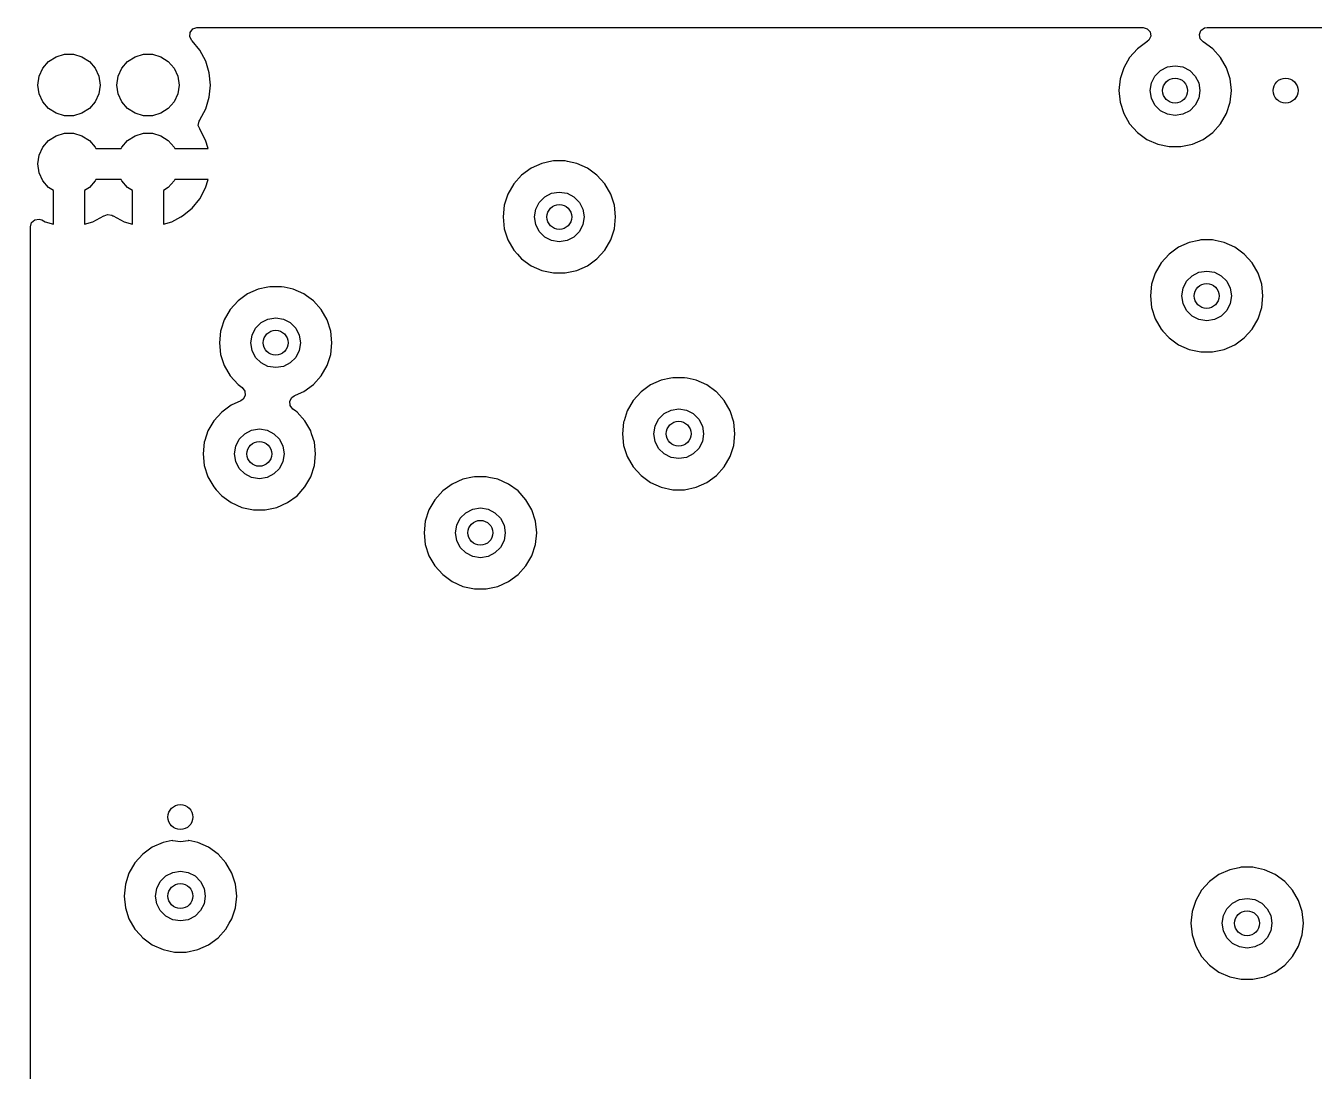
# Model space of a CAD drawing. Extents: x 116 to 183, y -93.2 to -37.6.
# Drawn here: x 136.7 to 157.43, y -75.46 to -58.65 of the extents above; entities that cross this region are included whole.
import ezdxf

# ---------------------------------------------------------------- set-up
doc = ezdxf.new("R2010")
doc.units = 0
doc.layers.add('BLACK', color=7, linetype='CONTINUOUS')

msp = doc.modelspace()

# ---------------------------------------------------------------- linework, layer by layer
at = {"layer": 'BLACK', "linetype": 'CONTINUOUS'}
for p, q in [((139.343963, -58.824358), (139.348947, -58.754666)), ((139.377448, -58.885681), (139.343963, -58.824358)), ((139.348947, -58.754666), (139.390819, -58.698733)), ((139.390819, -58.698733), (139.456283, -58.674316)), ((139.456283, -58.674316), (139.465129, -58.674)), ((139.465129, -58.674), (154.68007, -58.674)), ((154.68007, -58.674), (154.747109, -58.693685)), ((154.747109, -58.693685), (154.792864, -58.746489)), ((154.802808, -58.815647), (154.773783, -58.879203)), ((154.792864, -58.746489), (154.802808, -58.815647)), ((155.584491, -58.786216), (155.610458, -58.721351)), ((155.597716, -58.854823), (155.584491, -58.786216)), ((155.642016, -58.901281), (155.597716, -58.854823)), ((155.610458, -58.721351), (155.667371, -58.680821)), ((155.667371, -58.680821), (155.70793, -58.674)), ((155.70793, -58.674), (160.791907, -58.674)), ((139.380881, -58.889114), (139.377448, -58.885681)), ((139.505909, -59.04146), (139.380881, -58.889114)), ((139.505913, -59.041467), (139.505909, -59.04146)), ((139.598811, -59.215266), (139.505913, -59.041467)), ((154.588129, -59.017111), (154.461466, -59.157785)), ((154.741265, -58.905851), (154.588129, -59.017111)), ((154.742067, -58.905389), (154.741265, -58.905851)), ((154.743274, -58.904392), (154.742067, -58.905389)), ((154.746527, -58.902029), (154.743274, -58.904392)), ((154.773783, -58.879203), (154.74638, -58.901827)), ((154.74638, -58.901827), (154.746527, -58.902029)), ((155.641473, -58.902029), (155.642016, -58.901281)), ((155.645561, -58.904999), (155.641473, -58.902029)), ((155.645933, -58.905389), (155.645561, -58.904999)), ((155.646734, -58.905851), (155.645933, -58.905389)), ((155.79987, -59.017111), (155.646734, -58.905851)), ((155.799871, -59.017112), (155.79987, -59.017111)), ((155.926533, -59.157784), (155.799871, -59.017112)), ((136.979373, -59.32968), (137.07257, -59.222125)), ((137.07257, -59.222125), (137.192292, -59.145184)), ((137.192292, -59.145184), (137.328843, -59.105089)), ((137.328843, -59.105089), (137.471157, -59.105089)), ((137.471157, -59.105089), (137.607708, -59.145184)), ((137.607708, -59.145184), (137.72743, -59.222125)), ((137.72743, -59.222125), (137.820627, -59.32968)), ((138.249373, -59.32968), (138.34257, -59.222125)), ((138.34257, -59.222125), (138.462292, -59.145184)), ((138.462292, -59.145184), (138.598843, -59.105089)), ((138.598843, -59.105089), (138.741157, -59.105089)), ((138.741157, -59.105089), (138.877708, -59.145184)), ((138.877708, -59.145184), (138.99743, -59.222125)), ((138.99743, -59.222125), (139.090627, -59.32968)), ((139.598811, -59.215269), (139.598811, -59.215266)), ((139.598814, -59.215273), (139.598811, -59.215269)), ((139.656024, -59.403868), (139.598814, -59.215273)), ((154.461466, -59.157785), (154.366821, -59.321715)), ((156.021179, -59.321716), (155.926533, -59.157784)), ((136.9, -59.6), (136.920254, -59.459134)), ((136.920254, -59.459134), (136.979373, -59.32968)), ((137.820627, -59.32968), (137.879746, -59.459134)), ((137.879746, -59.459134), (137.9, -59.6)), ((138.17, -59.6), (138.190254, -59.459134)), ((138.190254, -59.459134), (138.249373, -59.32968)), ((139.090627, -59.32968), (139.149746, -59.459134)), ((139.149746, -59.459134), (139.17, -59.6)), ((139.675341, -59.6), (139.656024, -59.403868)), ((154.366818, -59.321722), (154.308327, -59.50174)), ((154.366821, -59.321715), (154.366818, -59.321722)), ((154.813577, -59.566393), (154.870393, -59.454886)), ((154.870393, -59.454886), (154.958886, -59.366393)), ((154.958886, -59.366393), (155.070393, -59.309577)), ((155.070393, -59.309577), (155.194, -59.29)), ((155.194, -59.29), (155.317607, -59.309577)), ((155.317607, -59.309577), (155.429114, -59.366393)), ((155.429114, -59.366393), (155.517607, -59.454886)), ((155.517607, -59.454886), (155.574423, -59.566393)), ((156.079674, -59.501744), (156.021179, -59.321716)), ((136.920254, -59.740866), (136.9, -59.6)), ((137.9, -59.6), (137.879746, -59.740866)), ((138.190254, -59.740866), (138.17, -59.6)), ((139.17, -59.6), (139.149746, -59.740866)), ((139.656024, -59.796132), (139.675341, -59.6)), ((154.308326, -59.501744), (154.28854, -59.69)), ((154.28854, -59.69), (154.308326, -59.878256)), ((154.308327, -59.50174), (154.308326, -59.501744)), ((154.794, -59.69), (154.813577, -59.566393)), ((154.813577, -59.813607), (154.794, -59.69)), ((155.574423, -59.566393), (155.594, -59.69)), ((155.594, -59.69), (155.574423, -59.813607)), ((156.09946, -59.69), (156.079674, -59.501744)), ((156.079674, -59.878256), (156.09946, -59.69)), ((136.979373, -59.87032), (136.920254, -59.740866)), ((137.07257, -59.977875), (136.979373, -59.87032)), ((137.820627, -59.87032), (137.72743, -59.977875)), ((137.879746, -59.740866), (137.820627, -59.87032)), ((138.249373, -59.87032), (138.190254, -59.740866)), ((138.34257, -59.977875), (138.249373, -59.87032)), ((139.090627, -59.87032), (138.99743, -59.977875)), ((139.149746, -59.740866), (139.090627, -59.87032)), ((139.598814, -59.984727), (139.656024, -59.796132)), ((154.308326, -59.878256), (154.308327, -59.878259)), ((154.308327, -59.878259), (154.366818, -60.058277)), ((154.870393, -59.925114), (154.813577, -59.813607)), ((155.574423, -59.813607), (155.517607, -59.925114)), ((156.021179, -60.058284), (156.079674, -59.878256)), ((137.192292, -60.054816), (137.07257, -59.977875)), ((137.328843, -60.094911), (137.192292, -60.054816)), ((137.471157, -60.094911), (137.328843, -60.094911)), ((137.607708, -60.054816), (137.471157, -60.094911)), ((137.72743, -59.977875), (137.607708, -60.054816)), ((138.462292, -60.054816), (138.34257, -59.977875)), ((138.598843, -60.094911), (138.462292, -60.054816)), ((138.741157, -60.094911), (138.598843, -60.094911)), ((138.877708, -60.054816), (138.741157, -60.094911)), ((138.99743, -59.977875), (138.877708, -60.054816)), ((139.50591, -60.158538), (139.598814, -59.984727)), ((154.366818, -60.058277), (154.366821, -60.058284)), ((154.366821, -60.058284), (154.461467, -60.222216)), ((154.958886, -60.013607), (154.870393, -59.925114)), ((155.070393, -60.070423), (154.958886, -60.013607)), ((155.194, -60.09), (155.070393, -60.070423)), ((155.317607, -60.070423), (155.194, -60.09)), ((155.429114, -60.013607), (155.317607, -60.070423)), ((155.517607, -59.925114), (155.429114, -60.013607)), ((155.926533, -60.222216), (156.021179, -60.058284)), ((139.480081, -60.249746), (139.491874, -60.180879)), ((139.503784, -60.305559), (139.480081, -60.249746)), ((139.491874, -60.180879), (139.502839, -60.163818)), ((139.50211, -60.306678), (139.503784, -60.305559)), ((139.505496, -60.311746), (139.50211, -60.306678)), ((139.502523, -60.163607), (139.505904, -60.158544)), ((139.502839, -60.163818), (139.502523, -60.163607)), ((139.598347, -60.485458), (139.505496, -60.311746)), ((139.505904, -60.158544), (139.50591, -60.158538)), ((154.461467, -60.222216), (154.588129, -60.362888)), ((155.799871, -60.362888), (155.926533, -60.222216)), ((136.979373, -60.59968), (137.07257, -60.492125)), ((137.07257, -60.492125), (137.192292, -60.415184)), ((137.192292, -60.415184), (137.328843, -60.375089)), ((137.328843, -60.375089), (137.471157, -60.375089)), ((137.471157, -60.375089), (137.607708, -60.415184)), ((137.607708, -60.415184), (137.72743, -60.492125)), ((137.72743, -60.492125), (137.820627, -60.59968)), ((138.249373, -60.59968), (138.34257, -60.492125)), ((138.34257, -60.492125), (138.462292, -60.415184)), ((138.462292, -60.415184), (138.598843, -60.375089)), ((138.598843, -60.375089), (138.741157, -60.375089)), ((138.741157, -60.375089), (138.877708, -60.415184)), ((138.877708, -60.415184), (138.99743, -60.492125)), ((138.99743, -60.492125), (139.090627, -60.59968)), ((139.63916, -60.619999), (139.598347, -60.485458)), ((154.588129, -60.362888), (154.741265, -60.474148)), ((154.741265, -60.474148), (154.74127, -60.474151)), ((154.74127, -60.474151), (154.914192, -60.551142)), ((155.473803, -60.551144), (155.64673, -60.474151)), ((155.64673, -60.474151), (155.799871, -60.362888)), ((136.9, -60.87), (136.920254, -60.729134)), ((136.920254, -60.729134), (136.979373, -60.59968)), ((137.820627, -60.59968), (137.829907, -60.62)), ((137.829907, -60.62), (138.240093, -60.62)), ((138.240093, -60.62), (138.249373, -60.59968)), ((139.090627, -60.59968), (139.099907, -60.62)), ((139.099907, -60.62), (139.63916, -60.62)), ((139.63916, -60.62), (139.63916, -60.619999)), ((154.914192, -60.551142), (154.914197, -60.551144)), ((154.914197, -60.551144), (155.099354, -60.5905)), ((155.099354, -60.5905), (155.099355, -60.5905)), ((155.099355, -60.5905), (155.288644, -60.5905)), ((155.288644, -60.5905), (155.288646, -60.5905)), ((155.288646, -60.5905), (155.473803, -60.551144)), ((136.920254, -61.010866), (136.9, -60.87)), ((144.835265, -60.937851), (144.682129, -61.049111)), ((144.83527, -60.937848), (144.835265, -60.937851)), ((145.008192, -60.860857), (144.83527, -60.937848)), ((145.008197, -60.860855), (145.008192, -60.860857)), ((145.166476, -60.827213), (145.008197, -60.860855)), ((145.193354, -60.8215), (145.166476, -60.827213)), ((145.382646, -60.8215), (145.193354, -60.8215)), ((145.422001, -60.829865), (145.382646, -60.8215)), ((145.567802, -60.860855), (145.422001, -60.829865)), ((145.567807, -60.860857), (145.567802, -60.860855)), ((145.740729, -60.937848), (145.567807, -60.860857)), ((145.740734, -60.937851), (145.740729, -60.937848)), ((145.89387, -61.049111), (145.740734, -60.937851)), ((136.979373, -61.14032), (136.920254, -61.010866)), ((137.07257, -61.247875), (136.979373, -61.14032)), ((137.820627, -61.14032), (137.72743, -61.247875)), ((137.829907, -61.12), (137.820627, -61.14032)), ((138.240093, -61.12), (137.829907, -61.12)), ((138.249373, -61.14032), (138.240093, -61.12)), ((138.34257, -61.247875), (138.249373, -61.14032)), ((139.090627, -61.14032), (138.99743, -61.247875)), ((139.099907, -61.12), (139.090627, -61.14032)), ((139.63916, -61.12), (139.099907, -61.12)), ((139.598347, -61.254541), (139.63916, -61.12)), ((144.682129, -61.049111), (144.555466, -61.189785)), ((145.893871, -61.049112), (145.89387, -61.049111)), ((146.020533, -61.189784), (145.893871, -61.049112)), ((137.15, -61.297636), (137.07257, -61.247875)), ((137.15, -61.839159), (137.15, -61.297636)), ((137.72743, -61.247875), (137.65, -61.297636)), ((137.65, -61.297636), (137.65, -61.839159)), ((138.42, -61.297636), (138.34257, -61.247875)), ((138.42, -61.839159), (138.42, -61.297636)), ((138.99743, -61.247875), (138.92, -61.297636)), ((138.92, -61.297636), (138.92, -61.839159)), ((139.505496, -61.428253), (139.598347, -61.254541)), ((144.460818, -61.353722), (144.402327, -61.53374)), ((144.460821, -61.353715), (144.460818, -61.353722)), ((144.555466, -61.189785), (144.460821, -61.353715)), ((145.052886, -61.398393), (145.164393, -61.341577)), ((145.164393, -61.341577), (145.288, -61.322)), ((145.288, -61.322), (145.411607, -61.341577)), ((145.411607, -61.341577), (145.523114, -61.398393)), ((146.115179, -61.353716), (146.020533, -61.189784)), ((146.173674, -61.533744), (146.115179, -61.353716)), ((139.380528, -61.580528), (139.505492, -61.42826)), ((139.505492, -61.42826), (139.505496, -61.428253)), ((144.402326, -61.533744), (144.38254, -61.722)), ((144.402327, -61.53374), (144.402326, -61.533744)), ((144.907577, -61.598393), (144.964393, -61.486886)), ((144.964393, -61.486886), (145.052886, -61.398393)), ((145.523114, -61.398393), (145.611607, -61.486886)), ((145.611607, -61.486886), (145.668423, -61.598393)), ((146.19346, -61.722), (146.173674, -61.533744)), ((136.798685, -61.811799), (136.851489, -61.766044)), ((136.851489, -61.766044), (136.920647, -61.7561)), ((136.920647, -61.7561), (136.961453, -61.76948)), ((137.784534, -61.798349), (137.958259, -61.705492)), ((137.958259, -61.705492), (137.96332, -61.702111)), ((137.96332, -61.702111), (137.964358, -61.703665)), ((137.964358, -61.703665), (138.020639, -61.679759)), ((138.020639, -61.679759), (138.089507, -61.691547)), ((138.089507, -61.691547), (138.106459, -61.702441)), ((138.106459, -61.702441), (138.10668, -61.702111)), ((138.10668, -61.702111), (138.11174, -61.705492)), ((138.11174, -61.705492), (138.285465, -61.798349)), ((139.054534, -61.798349), (139.197374, -61.722)), ((139.197374, -61.722), (139.22826, -61.705491)), ((139.22826, -61.705491), (139.380528, -61.580528)), ((144.38254, -61.722), (144.402326, -61.910256)), ((144.888, -61.722), (144.907577, -61.598393)), ((144.907577, -61.845607), (144.888, -61.722)), ((145.668423, -61.598393), (145.688, -61.722)), ((145.688, -61.722), (145.668423, -61.845607)), ((146.173674, -61.910256), (146.19346, -61.722)), ((136.779, -61.878838), (136.798685, -61.811799)), ((136.779, -65.532), (136.779, -61.878838)), ((136.961453, -61.76948), (137.015461, -61.798348)), ((137.015461, -61.798348), (137.15, -61.839159)), ((137.65, -61.839159), (137.784534, -61.798349)), ((138.285465, -61.798349), (138.42, -61.839159)), ((138.92, -61.839159), (139.054534, -61.798349)), ((144.402326, -61.910256), (144.402327, -61.910259)), ((144.402327, -61.910259), (144.460818, -62.090277)), ((144.964393, -61.957114), (144.907577, -61.845607)), ((145.052886, -62.045607), (144.964393, -61.957114)), ((145.611607, -61.957114), (145.523114, -62.045607)), ((145.668423, -61.845607), (145.611607, -61.957114)), ((146.115179, -62.090284), (146.173674, -61.910256)), ((144.460818, -62.090277), (144.460821, -62.090284)), ((144.460821, -62.090284), (144.555467, -62.254216)), ((145.164393, -62.102423), (145.052886, -62.045607)), ((145.288, -62.122), (145.164393, -62.102423)), ((145.411607, -62.102423), (145.288, -62.122)), ((145.523114, -62.045607), (145.411607, -62.102423)), ((146.020533, -62.254216), (146.115179, -62.090284)), ((155.422192, -62.130857), (155.24927, -62.207848)), ((155.422197, -62.130855), (155.422192, -62.130857)), ((155.574897, -62.098398), (155.422197, -62.130855)), ((155.607354, -62.0915), (155.574897, -62.098398)), ((155.796646, -62.0915), (155.607354, -62.0915)), ((155.836001, -62.099865), (155.796646, -62.0915)), ((155.981802, -62.130855), (155.836001, -62.099865)), ((155.981807, -62.130857), (155.981802, -62.130855)), ((156.154729, -62.207848), (155.981807, -62.130857)), ((144.555467, -62.254216), (144.613899, -62.319111)), ((144.613899, -62.319111), (144.682129, -62.394888)), ((145.893871, -62.394888), (146.020533, -62.254216)), ((155.096129, -62.319111), (154.969466, -62.459785)), ((155.249265, -62.207851), (155.096129, -62.319111)), ((155.24927, -62.207848), (155.249265, -62.207851)), ((156.154734, -62.207851), (156.154729, -62.207848)), ((156.30787, -62.319111), (156.154734, -62.207851)), ((156.307871, -62.319112), (156.30787, -62.319111)), ((156.434533, -62.459784), (156.307871, -62.319112)), ((144.682129, -62.394888), (144.835265, -62.506148)), ((144.835265, -62.506148), (144.83527, -62.506151)), ((144.83527, -62.506151), (145.008192, -62.583142)), ((145.008192, -62.583142), (145.008197, -62.583144)), ((145.008197, -62.583144), (145.193354, -62.6225)), ((145.382646, -62.6225), (145.567803, -62.583144)), ((145.567803, -62.583144), (145.74073, -62.506151)), ((145.74073, -62.506151), (145.893871, -62.394888)), ((154.969466, -62.459785), (154.874821, -62.623715)), ((155.578393, -62.611577), (155.702, -62.592)), ((155.702, -62.592), (155.825607, -62.611577)), ((156.529179, -62.623716), (156.434533, -62.459784)), ((145.193354, -62.6225), (145.193355, -62.6225)), ((145.193355, -62.6225), (145.382644, -62.6225)), ((145.382644, -62.6225), (145.382646, -62.6225)), ((154.816326, -62.803744), (154.79654, -62.992)), ((154.816327, -62.80374), (154.816326, -62.803744)), ((154.874818, -62.623722), (154.816327, -62.80374)), ((154.874821, -62.623715), (154.874818, -62.623722)), ((155.321577, -62.868393), (155.378393, -62.756886)), ((155.378393, -62.756886), (155.466886, -62.668393)), ((155.466886, -62.668393), (155.578393, -62.611577)), ((155.825607, -62.611577), (155.937114, -62.668393)), ((155.937114, -62.668393), (156.025607, -62.756886)), ((156.025607, -62.756886), (156.082423, -62.868393)), ((156.587674, -62.803744), (156.529179, -62.623716)), ((156.60746, -62.992), (156.587674, -62.803744)), ((140.272112, -62.960839), (140.118976, -63.072099)), ((140.272117, -62.960836), (140.272112, -62.960839)), ((140.445039, -62.883845), (140.272117, -62.960836)), ((140.445044, -62.883843), (140.445039, -62.883845)), ((140.597744, -62.851386), (140.445044, -62.883843)), ((140.630201, -62.844488), (140.597744, -62.851386)), ((140.819493, -62.844488), (140.630201, -62.844488)), ((140.858848, -62.852853), (140.819493, -62.844488)), ((141.004649, -62.883843), (140.858848, -62.852853)), ((141.004654, -62.883845), (141.004649, -62.883843)), ((141.177576, -62.960836), (141.004654, -62.883845)), ((141.177581, -62.960839), (141.177576, -62.960836)), ((141.22047, -62.992), (141.177581, -62.960839)), ((141.330717, -63.072099), (141.22047, -62.992)), ((154.79654, -62.992), (154.816326, -63.180256)), ((155.302, -62.992), (155.321577, -62.868393)), ((155.321577, -63.115607), (155.302, -62.992)), ((156.082423, -62.868393), (156.102, -62.992)), ((156.102, -62.992), (156.082423, -63.115607)), ((156.587674, -63.180256), (156.60746, -62.992)), ((139.992313, -63.212773), (139.897668, -63.376703)), ((140.118976, -63.072099), (139.992313, -63.212773)), ((141.330718, -63.0721), (141.330717, -63.072099)), ((141.45738, -63.212772), (141.330718, -63.0721)), ((141.552026, -63.376704), (141.45738, -63.212772)), ((154.816326, -63.180256), (154.816327, -63.180259)), ((154.816327, -63.180259), (154.874818, -63.360277)), ((155.378393, -63.227114), (155.321577, -63.115607)), ((156.082423, -63.115607), (156.025607, -63.227114)), ((156.529179, -63.360284), (156.587674, -63.180256)), ((139.897665, -63.37671), (139.849738, -63.524216)), ((139.897668, -63.376703), (139.897665, -63.37671)), ((140.40124, -63.509874), (140.489733, -63.421381)), ((140.489733, -63.421381), (140.60124, -63.364565)), ((140.60124, -63.364565), (140.724847, -63.344988)), ((140.724847, -63.344988), (140.848454, -63.364565)), ((140.848454, -63.364565), (140.959961, -63.421381)), ((140.959961, -63.421381), (141.048454, -63.509874)), ((141.610521, -63.556732), (141.552026, -63.376704)), ((154.874818, -63.360277), (154.874821, -63.360284)), ((154.874821, -63.360284), (154.969467, -63.524216)), ((155.466886, -63.315607), (155.378393, -63.227114)), ((155.578393, -63.372423), (155.466886, -63.315607)), ((155.702, -63.392), (155.578393, -63.372423)), ((155.825607, -63.372423), (155.702, -63.392)), ((155.937114, -63.315607), (155.825607, -63.372423)), ((156.025607, -63.227114), (155.937114, -63.315607)), ((156.434533, -63.524216), (156.529179, -63.360284)), ((139.839173, -63.556732), (139.819387, -63.744988)), ((139.849738, -63.524216), (139.839173, -63.556732)), ((140.324847, -63.744988), (140.344424, -63.621381)), ((140.344424, -63.621381), (140.40124, -63.509874)), ((141.048454, -63.509874), (141.10527, -63.621381)), ((141.10527, -63.621381), (141.124847, -63.744988)), ((141.630307, -63.744988), (141.610521, -63.556732)), ((154.969467, -63.524216), (154.998745, -63.556732)), ((154.998745, -63.556732), (155.096129, -63.664888)), ((156.307871, -63.664888), (156.434533, -63.524216)), ((139.819387, -63.744988), (139.839173, -63.933244)), ((140.344424, -63.868595), (140.324847, -63.744988)), ((141.124847, -63.744988), (141.10527, -63.868595)), ((141.610521, -63.933244), (141.630307, -63.744988)), ((155.096129, -63.664888), (155.249265, -63.776148)), ((155.249265, -63.776148), (155.24927, -63.776151)), ((155.24927, -63.776151), (155.422192, -63.853142)), ((155.981803, -63.853144), (156.15473, -63.776151)), ((156.15473, -63.776151), (156.307871, -63.664888)), ((139.839173, -63.933244), (139.839174, -63.933247)), ((139.839174, -63.933247), (139.897665, -64.113265)), ((140.40124, -63.980102), (140.344424, -63.868595)), ((140.489733, -64.068595), (140.40124, -63.980102)), ((141.048454, -63.980102), (140.959961, -64.068595)), ((141.10527, -63.868595), (141.048454, -63.980102)), ((141.552026, -64.113272), (141.610521, -63.933244)), ((155.422192, -63.853142), (155.422197, -63.853144)), ((155.422197, -63.853144), (155.607354, -63.8925)), ((155.607354, -63.8925), (155.607355, -63.8925)), ((155.607355, -63.8925), (155.796644, -63.8925)), ((155.796644, -63.8925), (155.796646, -63.8925)), ((155.796646, -63.8925), (155.981803, -63.853144)), ((139.897665, -64.113265), (139.897668, -64.113272)), ((139.897668, -64.113272), (139.992314, -64.277204)), ((140.60124, -64.125411), (140.489733, -64.068595)), ((140.724847, -64.144988), (140.60124, -64.125411)), ((140.848454, -64.125411), (140.724847, -64.144988)), ((140.959961, -64.068595), (140.848454, -64.125411)), ((141.45738, -64.277204), (141.552026, -64.113272)), ((139.992314, -64.277204), (140.118976, -64.417876)), ((140.118976, -64.417876), (140.185136, -64.465944)), ((141.177577, -64.529139), (141.330718, -64.417876)), ((141.330718, -64.417876), (141.45738, -64.277204)), ((146.755505, -64.424101), (146.602369, -64.535361)), ((146.75551, -64.424098), (146.755505, -64.424101)), ((146.928432, -64.347107), (146.75551, -64.424098)), ((146.928437, -64.347105), (146.928432, -64.347107)), ((147.081137, -64.314648), (146.928437, -64.347105)), ((147.113594, -64.30775), (147.081137, -64.314648)), ((147.302886, -64.30775), (147.113594, -64.30775)), ((147.342241, -64.316115), (147.302886, -64.30775)), ((147.488042, -64.347105), (147.342241, -64.316115)), ((147.488047, -64.347107), (147.488042, -64.347105)), ((147.660969, -64.424098), (147.488047, -64.347107)), ((147.660974, -64.424101), (147.660969, -64.424098)), ((147.805542, -64.529136), (147.660974, -64.424101)), ((140.201176, -64.652682), (140.162688, -64.679541)), ((140.185136, -64.465944), (140.227802, -64.521274)), ((140.233781, -64.590887), (140.201176, -64.652682)), ((140.227802, -64.521274), (140.233781, -64.590887)), ((140.953065, -64.6861), (140.985671, -64.624305)), ((140.985671, -64.624305), (141.024159, -64.597446)), ((141.024159, -64.597446), (141.045609, -64.587895)), ((141.045609, -64.587895), (141.177577, -64.529139)), ((146.602369, -64.535361), (146.475706, -64.676035)), ((147.814111, -64.535362), (147.805542, -64.529136)), ((147.940773, -64.676034), (147.814111, -64.535362)), ((139.856129, -64.859111), (139.729466, -64.999785)), ((140.009265, -64.747851), (139.856129, -64.859111)), ((140.009267, -64.74785), (140.009265, -64.747851)), ((140.162688, -64.679541), (140.009267, -64.74785)), ((140.959044, -64.755713), (140.953065, -64.6861)), ((141.00171, -64.811043), (140.959044, -64.755713)), ((141.041519, -64.839966), (141.00171, -64.811043)), ((141.067871, -64.859112), (141.041519, -64.839966)), ((141.194533, -64.999784), (141.067871, -64.859112)), ((146.381058, -64.839972), (146.329132, -64.999785)), ((146.381061, -64.839965), (146.381058, -64.839972)), ((146.475706, -64.676035), (146.381061, -64.839965)), ((146.973126, -64.884643), (147.084633, -64.827827)), ((147.084633, -64.827827), (147.20824, -64.80825)), ((147.20824, -64.80825), (147.331847, -64.827827)), ((147.331847, -64.827827), (147.443354, -64.884643)), ((148.035419, -64.839966), (147.940773, -64.676034)), ((148.093914, -65.019994), (148.035419, -64.839966)), ((139.729466, -64.999785), (139.634821, -65.163715)), ((141.289179, -65.163716), (141.194533, -64.999784)), ((146.322566, -65.019994), (146.30278, -65.20825)), ((146.329132, -64.999785), (146.322566, -65.019994)), ((146.80824, -65.20825), (146.827817, -65.084643)), ((146.827817, -65.084643), (146.884633, -64.973136)), ((146.884633, -64.973136), (146.973126, -64.884643)), ((147.443354, -64.884643), (147.531847, -64.973136)), ((147.531847, -64.973136), (147.588663, -65.084643)), ((147.588663, -65.084643), (147.60824, -65.20825)), ((148.1137, -65.20825), (148.093914, -65.019994)), ((139.634818, -65.163722), (139.584428, -65.318809)), ((139.634821, -65.163715), (139.634818, -65.163722)), ((140.138393, -65.296886), (140.226886, -65.208393)), ((140.226886, -65.208393), (140.338393, -65.151577)), ((140.338393, -65.151577), (140.462, -65.132)), ((140.462, -65.132), (140.585607, -65.151577)), ((140.585607, -65.151577), (140.697114, -65.208393)), ((140.697114, -65.208393), (140.785607, -65.296886)), ((141.303649, -65.20825), (141.289179, -65.163716)), ((141.347674, -65.343744), (141.303649, -65.20825)), ((146.30278, -65.20825), (146.322566, -65.396506)), ((146.827817, -65.331857), (146.80824, -65.20825)), ((147.60824, -65.20825), (147.588663, -65.331857)), ((148.093914, -65.396506), (148.1137, -65.20825)), ((139.576326, -65.343744), (139.55654, -65.532)), ((139.584428, -65.318809), (139.576326, -65.343744)), ((140.062, -65.532), (140.081577, -65.408393)), ((140.081577, -65.408393), (140.138393, -65.296886)), ((140.785607, -65.296886), (140.842423, -65.408393)), ((140.842423, -65.408393), (140.862, -65.532)), ((141.36746, -65.532), (141.347674, -65.343744)), ((146.322566, -65.396506), (146.322567, -65.396509)), ((146.322567, -65.396509), (146.381058, -65.576527)), ((146.884633, -65.443364), (146.827817, -65.331857)), ((146.973126, -65.531857), (146.884633, -65.443364)), ((147.531847, -65.443364), (147.443354, -65.531857)), ((147.588663, -65.331857), (147.531847, -65.443364)), ((148.035419, -65.576534), (148.093914, -65.396506)), ((136.779, -66.802), (136.779, -65.532)), ((139.55654, -65.532), (139.576326, -65.720256)), ((140.081577, -65.655607), (140.062, -65.532)), ((140.138393, -65.767114), (140.081577, -65.655607)), ((140.842423, -65.655607), (140.785607, -65.767114)), ((140.862, -65.532), (140.842423, -65.655607)), ((141.347674, -65.720256), (141.36746, -65.532)), ((146.381058, -65.576527), (146.381061, -65.576534)), ((146.381061, -65.576534), (146.475707, -65.740466)), ((147.084633, -65.588673), (146.973126, -65.531857)), ((147.20824, -65.60825), (147.084633, -65.588673)), ((147.331847, -65.588673), (147.20824, -65.60825)), ((147.443354, -65.531857), (147.331847, -65.588673)), ((147.940773, -65.740466), (148.035419, -65.576534)), ((139.576326, -65.720256), (139.576327, -65.720259)), ((139.576327, -65.720259), (139.634818, -65.900277)), ((139.634818, -65.900277), (139.634821, -65.900284)), ((139.634821, -65.900284), (139.729467, -66.064216)), ((140.226886, -65.855607), (140.138393, -65.767114)), ((140.338393, -65.912423), (140.226886, -65.855607)), ((140.462, -65.932), (140.338393, -65.912423)), ((140.585607, -65.912423), (140.462, -65.932)), ((140.697114, -65.855607), (140.585607, -65.912423)), ((140.785607, -65.767114), (140.697114, -65.855607)), ((141.194533, -66.064216), (141.289179, -65.900284)), ((141.289179, -65.900284), (141.347674, -65.720256)), ((143.890897, -65.908398), (143.738197, -65.940855)), ((143.923354, -65.9015), (143.890897, -65.908398)), ((144.112646, -65.9015), (143.923354, -65.9015)), ((144.152001, -65.909865), (144.112646, -65.9015)), ((144.297802, -65.940855), (144.152001, -65.909865)), ((146.475707, -65.740466), (146.602369, -65.881138)), ((146.602369, -65.881138), (146.755505, -65.992398)), ((147.66097, -65.992401), (147.814111, -65.881138)), ((147.814111, -65.881138), (147.940773, -65.740466)), ((139.729467, -66.064216), (139.769566, -66.10875)), ((139.769566, -66.10875), (139.856129, -66.204888)), ((141.067871, -66.204888), (141.194533, -66.064216)), ((143.565265, -66.017851), (143.412129, -66.129111)), ((143.56527, -66.017848), (143.565265, -66.017851)), ((143.738192, -65.940857), (143.56527, -66.017848)), ((143.738197, -65.940855), (143.738192, -65.940857)), ((144.297807, -65.940857), (144.297802, -65.940855)), ((144.470729, -66.017848), (144.297807, -65.940857)), ((144.470734, -66.017851), (144.470729, -66.017848)), ((144.62387, -66.129111), (144.470734, -66.017851)), ((146.755505, -65.992398), (146.75551, -65.992401)), ((146.75551, -65.992401), (146.928432, -66.069392)), ((146.928432, -66.069392), (146.928437, -66.069394)), ((146.928437, -66.069394), (147.113594, -66.10875)), ((147.113594, -66.10875), (147.113595, -66.10875)), ((147.113595, -66.10875), (147.302884, -66.10875)), ((147.302884, -66.10875), (147.302886, -66.10875)), ((147.302886, -66.10875), (147.488043, -66.069394)), ((147.488043, -66.069394), (147.66097, -65.992401)), ((139.856129, -66.204888), (140.009265, -66.316148)), ((140.009265, -66.316148), (140.00927, -66.316151)), ((140.00927, -66.316151), (140.182192, -66.393142)), ((140.741803, -66.393144), (140.91473, -66.316151)), ((140.91473, -66.316151), (141.067871, -66.204888)), ((143.285466, -66.269785), (143.190821, -66.433715)), ((143.412129, -66.129111), (143.285466, -66.269785)), ((144.623871, -66.129112), (144.62387, -66.129111)), ((144.750533, -66.269784), (144.623871, -66.129112)), ((144.845179, -66.433716), (144.750533, -66.269784)), ((140.182192, -66.393142), (140.182197, -66.393144)), ((140.182197, -66.393144), (140.367354, -66.4325)), ((140.367354, -66.4325), (140.367355, -66.4325)), ((140.367355, -66.4325), (140.556644, -66.4325)), ((140.556644, -66.4325), (140.556646, -66.4325)), ((140.556646, -66.4325), (140.741803, -66.393144)), ((143.190818, -66.433722), (143.132327, -66.61374)), ((143.190821, -66.433715), (143.190818, -66.433722)), ((143.694393, -66.566886), (143.782886, -66.478393)), ((143.782886, -66.478393), (143.894393, -66.421577)), ((143.894393, -66.421577), (144.018, -66.402)), ((144.018, -66.402), (144.141607, -66.421577)), ((144.141607, -66.421577), (144.253114, -66.478393)), ((144.253114, -66.478393), (144.341607, -66.566886)), ((144.903674, -66.613744), (144.845179, -66.433716)), ((143.132326, -66.613744), (143.11254, -66.802)), ((143.132327, -66.61374), (143.132326, -66.613744)), ((143.618, -66.802), (143.637577, -66.678393)), ((143.637577, -66.678393), (143.694393, -66.566886)), ((144.341607, -66.566886), (144.398423, -66.678393)), ((144.398423, -66.678393), (144.418, -66.802)), ((144.92346, -66.802), (144.903674, -66.613744)), ((136.779, -72.644), (136.779, -66.802)), ((143.11254, -66.802), (143.132326, -66.990256)), ((143.637577, -66.925607), (143.618, -66.802)), ((143.694393, -67.037114), (143.637577, -66.925607)), ((144.398423, -66.925607), (144.341607, -67.037114)), ((144.418, -66.802), (144.398423, -66.925607)), ((144.903674, -66.990256), (144.92346, -66.802)), ((143.132326, -66.990256), (143.132327, -66.990259)), ((143.132327, -66.990259), (143.190818, -67.170277)), ((143.782886, -67.125607), (143.694393, -67.037114)), ((143.894393, -67.182423), (143.782886, -67.125607)), ((144.253114, -67.125607), (144.141607, -67.182423)), ((144.341607, -67.037114), (144.253114, -67.125607)), ((144.845179, -67.170284), (144.903674, -66.990256)), ((143.190818, -67.170277), (143.190821, -67.170284)), ((143.190821, -67.170284), (143.285467, -67.334216)), ((143.285467, -67.334216), (143.412129, -67.474888)), ((144.018, -67.202), (143.894393, -67.182423)), ((144.141607, -67.182423), (144.018, -67.202)), ((144.623871, -67.474888), (144.750533, -67.334216)), ((144.750533, -67.334216), (144.845179, -67.170284)), ((143.412129, -67.474888), (143.565265, -67.586148)), ((144.47073, -67.586151), (144.623871, -67.474888)), ((143.565265, -67.586148), (143.56527, -67.586151)), ((143.56527, -67.586151), (143.738192, -67.663142)), ((143.738192, -67.663142), (143.738197, -67.663144)), ((143.738197, -67.663144), (143.923354, -67.7025)), ((143.923354, -67.7025), (143.923355, -67.7025)), ((143.923355, -67.7025), (144.112644, -67.7025)), ((144.112644, -67.7025), (144.112646, -67.7025)), ((144.112646, -67.7025), (144.297803, -67.663144)), ((144.297803, -67.663144), (144.47073, -67.586151)), ((138.739265, -71.859851), (138.586129, -71.971111)), ((138.73927, -71.859848), (138.739265, -71.859851)), ((138.912192, -71.782857), (138.73927, -71.859848)), ((138.912197, -71.782855), (138.912192, -71.782857)), ((139.061789, -71.751058), (138.912197, -71.782855)), ((139.068393, -71.754423), (139.061789, -71.751058)), ((139.192, -71.774), (139.068393, -71.754423)), ((139.315607, -71.754423), (139.192, -71.774)), ((139.322209, -71.751059), (139.315607, -71.754423)), ((139.326001, -71.751865), (139.322209, -71.751059)), ((139.471802, -71.782855), (139.326001, -71.751865)), ((139.471807, -71.782857), (139.471802, -71.782855)), ((139.644729, -71.859848), (139.471807, -71.782857)), ((139.644734, -71.859851), (139.644729, -71.859848)), ((139.79787, -71.971111), (139.644734, -71.859851)), ((138.459466, -72.111785), (138.364821, -72.275715)), ((138.586129, -71.971111), (138.459466, -72.111785)), ((139.797871, -71.971112), (139.79787, -71.971111)), ((139.924533, -72.111784), (139.797871, -71.971112)), ((140.019179, -72.275716), (139.924533, -72.111784)), ((138.364818, -72.275722), (138.306327, -72.45574)), ((138.364821, -72.275715), (138.364818, -72.275722)), ((138.868393, -72.408886), (138.956886, -72.320393)), ((138.956886, -72.320393), (139.068393, -72.263577)), ((139.068393, -72.263577), (139.192, -72.244)), ((139.192, -72.244), (139.315607, -72.263577)), ((139.315607, -72.263577), (139.427114, -72.320393)), ((139.427114, -72.320393), (139.515607, -72.408886)), ((140.077674, -72.455744), (140.019179, -72.275716)), ((155.899505, -72.298101), (155.746369, -72.409361)), ((155.89951, -72.298098), (155.899505, -72.298101)), ((156.072432, -72.221107), (155.89951, -72.298098)), ((156.072437, -72.221105), (156.072432, -72.221107)), ((156.225137, -72.188648), (156.072437, -72.221105)), ((156.257594, -72.18175), (156.225137, -72.188648)), ((156.446886, -72.18175), (156.257594, -72.18175)), ((156.486241, -72.190115), (156.446886, -72.18175)), ((156.632042, -72.221105), (156.486241, -72.190115)), ((156.632047, -72.221107), (156.632042, -72.221105)), ((156.804969, -72.298098), (156.632047, -72.221107)), ((156.804974, -72.298101), (156.804969, -72.298098)), ((156.95811, -72.409361), (156.804974, -72.298101)), ((138.306326, -72.455744), (138.28654, -72.644)), ((138.306327, -72.45574), (138.306326, -72.455744)), ((138.792, -72.644), (138.811577, -72.520393)), ((138.811577, -72.520393), (138.868393, -72.408886)), ((139.515607, -72.408886), (139.572423, -72.520393)), ((139.572423, -72.520393), (139.592, -72.644)), ((140.09746, -72.644), (140.077674, -72.455744)), ((155.746369, -72.409361), (155.619706, -72.550035)), ((156.958111, -72.409362), (156.95811, -72.409361)), ((157.084773, -72.550034), (156.958111, -72.409362)), ((136.779, -76.708), (136.779, -72.644)), ((138.28654, -72.644), (138.306326, -72.832256)), ((138.811577, -72.767607), (138.792, -72.644)), ((139.592, -72.644), (139.572423, -72.767607)), ((140.077674, -72.832256), (140.09746, -72.644)), ((155.525058, -72.713972), (155.466567, -72.89399)), ((155.525061, -72.713965), (155.525058, -72.713972)), ((155.619706, -72.550035), (155.525061, -72.713965)), ((156.117126, -72.758643), (156.228633, -72.701827)), ((156.228633, -72.701827), (156.35224, -72.68225)), ((156.35224, -72.68225), (156.475847, -72.701827)), ((156.475847, -72.701827), (156.587354, -72.758643)), ((157.179419, -72.713966), (157.084773, -72.550034)), ((157.237914, -72.893994), (157.179419, -72.713966)), ((138.306326, -72.832256), (138.306327, -72.832259)), ((138.306327, -72.832259), (138.364818, -73.012277)), ((138.868393, -72.879114), (138.811577, -72.767607)), ((138.956886, -72.967607), (138.868393, -72.879114)), ((139.515607, -72.879114), (139.427114, -72.967607)), ((139.572423, -72.767607), (139.515607, -72.879114)), ((140.019179, -73.012284), (140.077674, -72.832256)), ((155.466566, -72.893994), (155.44678, -73.08225)), ((155.466567, -72.89399), (155.466566, -72.893994)), ((155.95224, -73.08225), (155.971817, -72.958643)), ((155.971817, -72.958643), (156.028633, -72.847136)), ((156.028633, -72.847136), (156.117126, -72.758643)), ((156.587354, -72.758643), (156.675847, -72.847136)), ((156.675847, -72.847136), (156.732663, -72.958643)), ((156.732663, -72.958643), (156.75224, -73.08225)), ((157.2577, -73.08225), (157.237914, -72.893994)), ((138.364818, -73.012277), (138.364821, -73.012284)), ((138.364821, -73.012284), (138.459467, -73.176216)), ((139.068393, -73.024423), (138.956886, -72.967607)), ((139.192, -73.044), (139.068393, -73.024423)), ((139.315607, -73.024423), (139.192, -73.044)), ((139.427114, -72.967607), (139.315607, -73.024423)), ((139.924533, -73.176216), (139.978784, -73.08225)), ((139.978784, -73.08225), (140.019179, -73.012284)), ((155.44678, -73.08225), (155.466566, -73.270506)), ((155.971817, -73.205857), (155.95224, -73.08225)), ((156.75224, -73.08225), (156.732663, -73.205857)), ((157.237914, -73.270506), (157.2577, -73.08225)), ((138.459467, -73.176216), (138.544369, -73.270509)), ((138.544369, -73.270509), (138.586129, -73.316888)), ((138.586129, -73.316888), (138.739265, -73.428148)), ((139.64473, -73.428151), (139.797871, -73.316888)), ((139.797871, -73.316888), (139.924533, -73.176216)), ((155.466566, -73.270506), (155.466567, -73.270509)), ((155.466567, -73.270509), (155.525058, -73.450527)), ((156.028633, -73.317364), (155.971817, -73.205857)), ((156.117126, -73.405857), (156.028633, -73.317364)), ((156.675847, -73.317364), (156.587354, -73.405857)), ((156.732663, -73.205857), (156.675847, -73.317364)), ((157.179419, -73.450534), (157.237914, -73.270506)), ((138.739265, -73.428148), (138.73927, -73.428151)), ((138.73927, -73.428151), (138.912192, -73.505142)), ((138.912192, -73.505142), (138.912197, -73.505144)), ((138.912197, -73.505144), (139.097354, -73.5445)), ((139.097354, -73.5445), (139.097355, -73.5445)), ((139.097355, -73.5445), (139.286644, -73.5445)), ((139.286644, -73.5445), (139.286646, -73.5445)), ((139.286646, -73.5445), (139.471803, -73.505144)), ((139.471803, -73.505144), (139.64473, -73.428151)), ((155.525058, -73.450527), (155.525061, -73.450534)), ((155.525061, -73.450534), (155.619707, -73.614466)), ((156.228633, -73.462673), (156.117126, -73.405857)), ((156.35224, -73.48225), (156.228633, -73.462673)), ((156.475847, -73.462673), (156.35224, -73.48225)), ((156.587354, -73.405857), (156.475847, -73.462673)), ((157.084773, -73.614466), (157.179419, -73.450534)), ((155.619707, -73.614466), (155.746369, -73.755138)), ((155.746369, -73.755138), (155.899505, -73.866398)), ((156.80497, -73.866401), (156.958111, -73.755138)), ((156.958111, -73.755138), (157.084773, -73.614466)), ((155.899505, -73.866398), (155.89951, -73.866401)), ((155.89951, -73.866401), (156.072432, -73.943392)), ((156.072432, -73.943392), (156.072437, -73.943394)), ((156.072437, -73.943394), (156.257594, -73.98275)), ((156.257594, -73.98275), (156.257595, -73.98275)), ((156.257595, -73.98275), (156.446884, -73.98275)), ((156.446884, -73.98275), (156.446886, -73.98275)), ((156.446886, -73.98275), (156.632043, -73.943394)), ((156.632043, -73.943394), (156.80497, -73.866401))]:
    msp.add_line(p, q, dxfattribs=at)
at = {"layer": 'BLACK'}
for centre in [(155.194, -59.69), (156.972, -59.69), (145.288, -61.722), (155.702, -62.992), (140.724847, -63.744988), (147.20824, -65.20825), (140.462, -65.532), (144.018, -66.802), (139.192, -71.374), (139.192, -72.644), (156.35224, -73.08225)]:
    msp.add_circle(centre, 0.2, dxfattribs=at)
msp.add_arc((149.479, -71.074279), 33.493849, -399.6709423, -140.3290577, dxfattribs=at)

doc.saveas('drawing.dxf')
